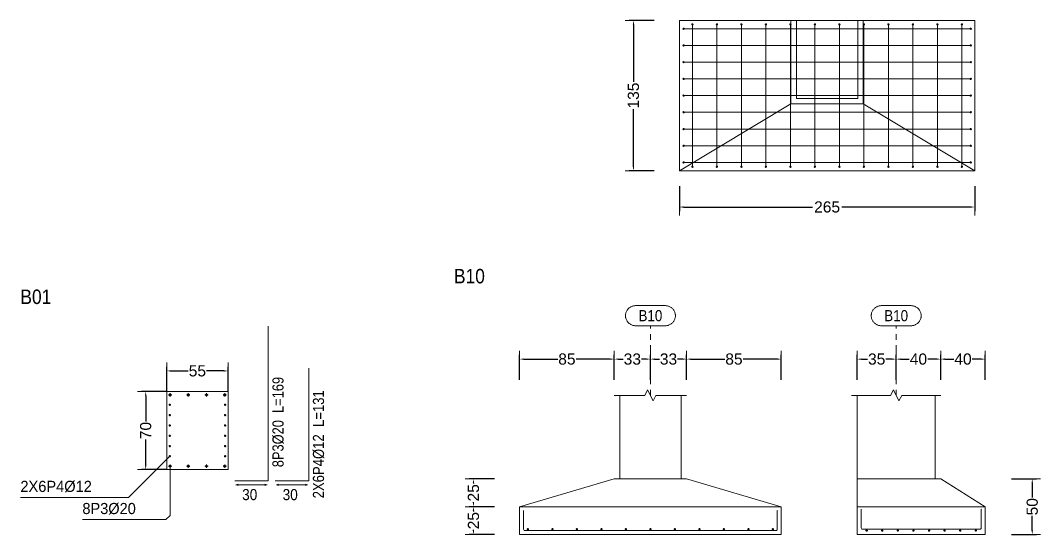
# Model space of a CAD drawing. Header units: millimetres. Extents: x 0 to 147, y 0 to 144.
# Drawn here: x 103.74 to 122.06, y 117.59 to 126.82 of the extents above; entities that cross this region are included whole.
import ezdxf
from ezdxf.enums import TextEntityAlignment as Align

# ---------------------------------------------------------------- set-up
doc = ezdxf.new("R2010")
doc.units = ezdxf.units.MM
doc.linetypes.add('CYPE_PUNTO', pattern=[0.075, 0, -0.075])
for name, color, linetype, lineweight in [('CIM_COTAS', 2, 'Continuous', 0), ('CIM_DIB_ARMADOS', 4, 'Continuous', 0), ('CIM_GEOMETRIA', 2, 'Continuous', 0), ('CIM_REFEREN', 2, 'Continuous', 0), ('CIM_TXT_ARMADOS', 3, 'Continuous', 0)]:
    doc.layers.add(name, color=color, linetype=linetype, lineweight=lineweight)
doc.styles.add('CYPETXT_0.3_romans', font='arial.ttf', dxfattribs={"height": 0.2})
doc.styles.add('CYPETXT_romans', font='arial.ttf', dxfattribs={"height": 0.2})
doc.dimstyles.new('cype_arrow', dxfattribs={"dimtxt": 0.18, "dimasz": 0.075, "dimexe": 0.075, "dimexo": 0.075, "dimgap": 0, "dimtad": 0, "dimdec": 4, "dimzin": 0, "dimdsep": 46, "dimtxsty": 'CYPETXT_0.3_romans', "dimcen": 0.09, "dimadec": 0, "dimazin": 0, "dimtfac": 1, "dimtdec": 4, "dimtofl": 0, "dimtmove": 2, "dimatfit": 3, "dimfxl": 1, "dimtolj": 1, "dimtzin": 0, "dimarcsym": 0})

# ---------------------------------------------------------------- blocks, each defined once
blk = doc.blocks.new('*D12')
at = {"layer": 'CIM_COTAS', "color": 0, "lineweight": -2, "transparency": 16777216}
for p, q in [((106.365, 120.152), (106.365, 120.602)), ((107.465, 120.152), (107.465, 120.602)), ((106.44, 120.527), (106.751, 120.527)), ((107.39, 120.527), (107.08, 120.527))]:
    blk.add_line(p, q, dxfattribs=at)
at = {"layer": 'CIM_COTAS', "color": 0, "transparency": 16777216}
for points in [[(106.44, 120.539), (106.44, 120.514), (106.365, 120.527)], [(107.39, 120.539), (107.39, 120.514), (107.465, 120.527)]]:
    blk.add_solid(points, dxfattribs=at)
at = {"layer": 'Defpoints', "color": 0, "transparency": 16777216}
for p in [(107.465, 120.527), (106.365, 120.077), (107.465, 120.077)]:
    blk.add_point(p, dxfattribs=at)
at = {"layer": 'CIM_COTAS', "color": 0, "transparency": 16777216, "insert": (106.915, 120.527), "char_height": 0.2, "attachment_point": 5, "style": 'CYPETXT_0.3_romans'}
blk.add_mtext('\\A1;55', dxfattribs=at)
blk = doc.blocks.new('*D13')
at = {"layer": 'CIM_COTAS', "color": 0, "lineweight": -2, "transparency": 16777216}
for p, q in [((106.362, 120.156), (105.912, 120.156)), ((105.987, 120.081), (105.987, 119.619)), ((105.987, 118.831), (105.987, 119.293)), ((106.362, 118.756), (105.912, 118.756))]:
    blk.add_line(p, q, dxfattribs=at)
at = {"layer": 'CIM_COTAS', "color": 0, "transparency": 16777216}
for points in [[(105.974, 120.081), (105.999, 120.081), (105.987, 120.156)], [(105.974, 118.831), (105.999, 118.831), (105.987, 118.756)]]:
    blk.add_solid(points, dxfattribs=at)
at = {"layer": 'Defpoints', "color": 0, "transparency": 16777216}
for p in [(105.987, 120.156), (106.437, 120.156), (106.437, 118.756)]:
    blk.add_point(p, dxfattribs=at)
at = {"layer": 'CIM_COTAS', "color": 0, "transparency": 16777216, "insert": (105.987, 119.456), "char_height": 0.2, "attachment_point": 5, "rotation": 90, "style": 'CYPETXT_0.3_romans'}
blk.add_mtext('\\A1;70', dxfattribs=at)
blk = doc.blocks.new('*D24')
at = {"layer": 'CIM_COTAS', "color": 0, "lineweight": -2, "transparency": 16777216}
for p, q in [((115.574, 123.845), (115.574, 123.395)), ((120.874, 123.845), (120.874, 123.395)), ((115.649, 123.47), (117.962, 123.47)), ((120.799, 123.47), (118.486, 123.47))]:
    blk.add_line(p, q, dxfattribs=at)
at = {"layer": 'CIM_COTAS', "color": 0, "transparency": 16777216}
for points in [[(115.649, 123.482), (115.649, 123.457), (115.574, 123.47)], [(120.799, 123.482), (120.799, 123.457), (120.874, 123.47)]]:
    blk.add_solid(points, dxfattribs=at)
at = {"layer": 'Defpoints', "color": 0, "transparency": 16777216}
for p in [(115.574, 123.92), (120.874, 123.92), (120.874, 123.47)]:
    blk.add_point(p, dxfattribs=at)
at = {"layer": 'CIM_COTAS', "color": 0, "transparency": 16777216, "insert": (118.224, 123.47), "char_height": 0.2, "attachment_point": 5, "style": 'CYPETXT_0.3_romans'}
blk.add_mtext('\\A1;265', dxfattribs=at)
blk = doc.blocks.new('*D25')
at = {"layer": 'CIM_COTAS', "color": 0, "lineweight": -2, "transparency": 16777216}
for p, q in [((115.121, 126.821), (114.671, 126.821)), ((114.746, 126.746), (114.746, 125.717)), ((114.746, 124.196), (114.746, 125.225)), ((115.121, 124.121), (114.671, 124.121))]:
    blk.add_line(p, q, dxfattribs=at)
at = {"layer": 'CIM_COTAS', "color": 0, "transparency": 16777216}
for points in [[(114.734, 126.746), (114.759, 126.746), (114.746, 126.821)], [(114.734, 124.196), (114.759, 124.196), (114.746, 124.121)]]:
    blk.add_solid(points, dxfattribs=at)
at = {"layer": 'Defpoints', "color": 0, "transparency": 16777216}
for p in [(114.746, 126.821), (115.196, 126.821), (115.196, 124.121)]:
    blk.add_point(p, dxfattribs=at)
at = {"layer": 'CIM_COTAS', "color": 0, "transparency": 16777216, "insert": (114.746, 125.471), "char_height": 0.2, "attachment_point": 5, "rotation": 90, "style": 'CYPETXT_0.3_romans'}
blk.add_mtext('\\A1;135', dxfattribs=at)
blk = doc.blocks.new('*D42')
at = {"layer": 'CIM_COTAS', "color": 0, "lineweight": -2, "transparency": 16777216}
for p, q in [((112.701, 120.364), (112.701, 120.814)), ((112.776, 120.739), (113.386, 120.739)), ((114.326, 120.739), (113.715, 120.739)), ((114.401, 120.364), (114.401, 120.814))]:
    blk.add_line(p, q, dxfattribs=at)
at = {"layer": 'CIM_COTAS', "color": 0, "transparency": 16777216}
for points in [[(112.776, 120.751), (112.776, 120.726), (112.701, 120.739)], [(114.326, 120.751), (114.326, 120.726), (114.401, 120.739)]]:
    blk.add_solid(points, dxfattribs=at)
at = {"layer": 'Defpoints', "color": 0, "transparency": 16777216}
for p in [(114.401, 120.739), (112.701, 120.289), (114.401, 120.289)]:
    blk.add_point(p, dxfattribs=at)
at = {"layer": 'CIM_COTAS', "color": 0, "transparency": 16777216, "insert": (113.551, 120.739), "char_height": 0.2, "attachment_point": 5, "style": 'CYPETXT_0.3_romans'}
blk.add_mtext('\\A1;85', dxfattribs=at)
blk = doc.blocks.new('*D43')
at = {"layer": 'CIM_COTAS', "color": 0, "lineweight": -2, "transparency": 16777216}
for p, q in [((114.401, 120.364), (114.401, 120.814)), ((114.476, 120.739), (114.561, 120.739)), ((114.976, 120.739), (114.89, 120.739)), ((115.051, 120.364), (115.051, 120.814))]:
    blk.add_line(p, q, dxfattribs=at)
at = {"layer": 'CIM_COTAS', "color": 0, "transparency": 16777216}
for points in [[(114.476, 120.751), (114.476, 120.726), (114.401, 120.739)], [(114.976, 120.751), (114.976, 120.726), (115.051, 120.739)]]:
    blk.add_solid(points, dxfattribs=at)
at = {"layer": 'Defpoints', "color": 0, "transparency": 16777216}
for p in [(115.051, 120.739), (114.401, 120.289), (115.051, 120.289)]:
    blk.add_point(p, dxfattribs=at)
at = {"layer": 'CIM_COTAS', "color": 0, "transparency": 16777216, "insert": (114.726, 120.739), "char_height": 0.2, "attachment_point": 5, "style": 'CYPETXT_0.3_romans'}
blk.add_mtext('\\A1;33', dxfattribs=at)
blk = doc.blocks.new('*D44')
at = {"layer": 'CIM_COTAS', "color": 0, "lineweight": -2, "transparency": 16777216}
for p, q in [((115.051, 120.364), (115.051, 120.814)), ((115.126, 120.739), (115.211, 120.739)), ((115.626, 120.739), (115.54, 120.739)), ((115.701, 120.364), (115.701, 120.814))]:
    blk.add_line(p, q, dxfattribs=at)
at = {"layer": 'CIM_COTAS', "color": 0, "transparency": 16777216}
for points in [[(115.126, 120.751), (115.126, 120.726), (115.051, 120.739)], [(115.626, 120.751), (115.626, 120.726), (115.701, 120.739)]]:
    blk.add_solid(points, dxfattribs=at)
at = {"layer": 'Defpoints', "color": 0, "transparency": 16777216}
for p in [(115.701, 120.739), (115.051, 120.289), (115.701, 120.289)]:
    blk.add_point(p, dxfattribs=at)
at = {"layer": 'CIM_COTAS', "color": 0, "transparency": 16777216, "insert": (115.376, 120.739), "char_height": 0.2, "attachment_point": 5, "style": 'CYPETXT_0.3_romans'}
blk.add_mtext('\\A1;33', dxfattribs=at)
blk = doc.blocks.new('*D45')
at = {"layer": 'CIM_COTAS', "color": 0, "lineweight": -2, "transparency": 16777216}
for p, q in [((115.701, 120.364), (115.701, 120.814)), ((115.776, 120.739), (116.386, 120.739)), ((117.326, 120.739), (116.715, 120.739)), ((117.401, 120.364), (117.401, 120.814))]:
    blk.add_line(p, q, dxfattribs=at)
at = {"layer": 'CIM_COTAS', "color": 0, "transparency": 16777216}
for points in [[(115.776, 120.751), (115.776, 120.726), (115.701, 120.739)], [(117.326, 120.751), (117.326, 120.726), (117.401, 120.739)]]:
    blk.add_solid(points, dxfattribs=at)
at = {"layer": 'Defpoints', "color": 0, "transparency": 16777216}
for p in [(117.401, 120.739), (115.701, 120.289), (117.401, 120.289)]:
    blk.add_point(p, dxfattribs=at)
at = {"layer": 'CIM_COTAS', "color": 0, "transparency": 16777216, "insert": (116.551, 120.739), "char_height": 0.2, "attachment_point": 5, "style": 'CYPETXT_0.3_romans'}
blk.add_mtext('\\A1;85', dxfattribs=at)
blk = doc.blocks.new('*D46')
at = {"layer": 'CIM_COTAS', "color": 0, "lineweight": -2, "transparency": 16777216}
for p, q in [((112.248, 118.088), (111.798, 118.088)), ((111.873, 118.013), (111.873, 118.004)), ((111.873, 117.663), (111.873, 117.672)), ((112.248, 117.588), (111.798, 117.588))]:
    blk.add_line(p, q, dxfattribs=at)
at = {"layer": 'CIM_COTAS', "color": 0, "transparency": 16777216}
for points in [[(111.86, 118.013), (111.885, 118.013), (111.873, 118.088)], [(111.86, 117.663), (111.885, 117.663), (111.873, 117.588)]]:
    blk.add_solid(points, dxfattribs=at)
at = {"layer": 'Defpoints', "color": 0, "transparency": 16777216}
for p in [(111.873, 118.088), (112.323, 118.088), (112.323, 117.588)]:
    blk.add_point(p, dxfattribs=at)
at = {"layer": 'CIM_COTAS', "color": 0, "transparency": 16777216, "insert": (111.873, 117.838), "char_height": 0.2, "attachment_point": 5, "rotation": 90, "style": 'CYPETXT_0.3_romans'}
blk.add_mtext('\\A1;25', dxfattribs=at)
blk = doc.blocks.new('*D47')
at = {"layer": 'CIM_COTAS', "color": 0, "lineweight": -2, "transparency": 16777216}
for p, q in [((112.248, 118.588), (111.798, 118.588)), ((111.873, 118.513), (111.873, 118.504)), ((111.873, 118.163), (111.873, 118.172)), ((112.248, 118.088), (111.798, 118.088))]:
    blk.add_line(p, q, dxfattribs=at)
at = {"layer": 'CIM_COTAS', "color": 0, "transparency": 16777216}
for points in [[(111.86, 118.513), (111.885, 118.513), (111.873, 118.588)], [(111.86, 118.163), (111.885, 118.163), (111.873, 118.088)]]:
    blk.add_solid(points, dxfattribs=at)
at = {"layer": 'Defpoints', "color": 0, "transparency": 16777216}
for p in [(111.873, 118.588), (112.323, 118.588), (112.323, 118.088)]:
    blk.add_point(p, dxfattribs=at)
at = {"layer": 'CIM_COTAS', "color": 0, "transparency": 16777216, "insert": (111.873, 118.338), "char_height": 0.2, "attachment_point": 5, "rotation": 90, "style": 'CYPETXT_0.3_romans'}
blk.add_mtext('\\A1;25', dxfattribs=at)
blk = doc.blocks.new('*D48')
at = {"layer": 'CIM_COTAS', "color": 0, "lineweight": -2, "transparency": 16777216}
for p, q in [((118.764, 120.364), (118.764, 120.814)), ((118.839, 120.739), (118.95, 120.739)), ((119.389, 120.739), (119.278, 120.739)), ((119.464, 120.364), (119.464, 120.814))]:
    blk.add_line(p, q, dxfattribs=at)
at = {"layer": 'CIM_COTAS', "color": 0, "transparency": 16777216}
for points in [[(118.839, 120.751), (118.839, 120.726), (118.764, 120.739)], [(119.389, 120.751), (119.389, 120.726), (119.464, 120.739)]]:
    blk.add_solid(points, dxfattribs=at)
at = {"layer": 'Defpoints', "color": 0, "transparency": 16777216}
for p in [(119.464, 120.739), (118.764, 120.289), (119.464, 120.289)]:
    blk.add_point(p, dxfattribs=at)
at = {"layer": 'CIM_COTAS', "color": 0, "transparency": 16777216, "insert": (119.114, 120.739), "char_height": 0.2, "attachment_point": 5, "style": 'CYPETXT_0.3_romans'}
blk.add_mtext('\\A1;35', dxfattribs=at)
blk = doc.blocks.new('*D49')
at = {"layer": 'CIM_COTAS', "color": 0, "lineweight": -2, "transparency": 16777216}
for p, q in [((119.464, 120.364), (119.464, 120.814)), ((119.539, 120.739), (119.699, 120.739)), ((120.189, 120.739), (120.03, 120.739)), ((120.264, 120.364), (120.264, 120.814))]:
    blk.add_line(p, q, dxfattribs=at)
at = {"layer": 'CIM_COTAS', "color": 0, "transparency": 16777216}
for points in [[(119.539, 120.751), (119.539, 120.726), (119.464, 120.739)], [(120.189, 120.751), (120.189, 120.726), (120.264, 120.739)]]:
    blk.add_solid(points, dxfattribs=at)
at = {"layer": 'Defpoints', "color": 0, "transparency": 16777216}
for p in [(120.264, 120.739), (119.464, 120.289), (120.264, 120.289)]:
    blk.add_point(p, dxfattribs=at)
at = {"layer": 'CIM_COTAS', "color": 0, "transparency": 16777216, "insert": (119.864, 120.739), "char_height": 0.2, "attachment_point": 5, "style": 'CYPETXT_0.3_romans'}
blk.add_mtext('\\A1;40', dxfattribs=at)
blk = doc.blocks.new('*D50')
at = {"layer": 'CIM_COTAS', "color": 0, "lineweight": -2, "transparency": 16777216}
for p, q in [((120.264, 120.364), (120.264, 120.814)), ((120.339, 120.739), (120.499, 120.739)), ((120.989, 120.739), (120.83, 120.739)), ((121.064, 120.364), (121.064, 120.814))]:
    blk.add_line(p, q, dxfattribs=at)
at = {"layer": 'CIM_COTAS', "color": 0, "transparency": 16777216}
for points in [[(120.339, 120.751), (120.339, 120.726), (120.264, 120.739)], [(120.989, 120.751), (120.989, 120.726), (121.064, 120.739)]]:
    blk.add_solid(points, dxfattribs=at)
at = {"layer": 'Defpoints', "color": 0, "transparency": 16777216}
for p in [(121.064, 120.739), (120.264, 120.289), (121.064, 120.289)]:
    blk.add_point(p, dxfattribs=at)
at = {"layer": 'CIM_COTAS', "color": 0, "transparency": 16777216, "insert": (120.664, 120.739), "char_height": 0.2, "attachment_point": 5, "style": 'CYPETXT_0.3_romans'}
blk.add_mtext('\\A1;40', dxfattribs=at)
blk = doc.blocks.new('*D51')
at = {"layer": 'CIM_COTAS', "color": 0, "lineweight": -2, "transparency": 16777216}
for p, q in [((121.533, 118.588), (121.983, 118.588)), ((121.908, 118.513), (121.908, 118.252)), ((121.908, 117.663), (121.908, 117.924)), ((121.533, 117.588), (121.983, 117.588))]:
    blk.add_line(p, q, dxfattribs=at)
at = {"layer": 'CIM_COTAS', "color": 0, "transparency": 16777216}
for points in [[(121.895, 118.513), (121.92, 118.513), (121.908, 118.588)], [(121.895, 117.663), (121.92, 117.663), (121.908, 117.588)]]:
    blk.add_solid(points, dxfattribs=at)
at = {"layer": 'Defpoints', "color": 0, "transparency": 16777216}
for p in [(121.458, 118.588), (121.908, 118.588), (121.458, 117.588)]:
    blk.add_point(p, dxfattribs=at)
at = {"layer": 'CIM_COTAS', "color": 0, "transparency": 16777216, "insert": (121.908, 118.088), "char_height": 0.2, "attachment_point": 5, "rotation": 90, "style": 'CYPETXT_0.3_romans'}
blk.add_mtext('\\A1;50', dxfattribs=at)

msp = doc.modelspace()

# ---------------------------------------------------------------- hatches: boundary and pattern name
at = {"layer": 'CIM_DIB_ARMADOS'}
h = msp.add_hatch(color=256, dxfattribs=at)
edge = h.paths.add_edge_path(flags=0)
edge.add_arc((115.6462, 126.67067), 0.0016, 0, 360)
h = msp.add_hatch(color=256, dxfattribs=at)
edge = h.paths.add_edge_path(flags=0)
edge.add_arc((115.8042, 126.74867), 0.0016, 0, 360)
h = msp.add_hatch(color=256, dxfattribs=at)
edge = h.paths.add_edge_path(flags=0)
edge.add_arc((116.2442, 126.74867), 0.0016, 0, 360)
h = msp.add_hatch(color=256, dxfattribs=at)
edge = h.paths.add_edge_path(flags=0)
edge.add_arc((116.6842, 126.74867), 0.0016, 0, 360)
h = msp.add_hatch(color=256, dxfattribs=at)
edge = h.paths.add_edge_path(flags=0)
edge.add_arc((117.1242, 126.74867), 0.0016, 0, 360)
h = msp.add_hatch(color=256, dxfattribs=at)
edge = h.paths.add_edge_path(flags=0)
edge.add_arc((117.5642, 126.74867), 0.0016, 0, 360)
h = msp.add_hatch(color=256, dxfattribs=at)
edge = h.paths.add_edge_path(flags=0)
edge.add_arc((118.0042, 126.74867), 0.0016, 0, 360)
h = msp.add_hatch(color=256, dxfattribs=at)
edge = h.paths.add_edge_path(flags=0)
edge.add_arc((118.4442, 126.74867), 0.0016, 0, 360)
h = msp.add_hatch(color=256, dxfattribs=at)
edge = h.paths.add_edge_path(flags=0)
edge.add_arc((118.8842, 126.74867), 0.0016, 0, 360)
h = msp.add_hatch(color=256, dxfattribs=at)
edge = h.paths.add_edge_path(flags=0)
edge.add_arc((119.3242, 126.74867), 0.0016, 0, 360)
h = msp.add_hatch(color=256, dxfattribs=at)
edge = h.paths.add_edge_path(flags=0)
edge.add_arc((119.7642, 126.74867), 0.0016, 0, 360)
h = msp.add_hatch(color=256, dxfattribs=at)
edge = h.paths.add_edge_path(flags=0)
edge.add_arc((120.2042, 126.74867), 0.0016, 0, 360)
h = msp.add_hatch(color=256, dxfattribs=at)
edge = h.paths.add_edge_path(flags=0)
edge.add_arc((120.6442, 126.74867), 0.0016, 0, 360)
h = msp.add_hatch(color=256, dxfattribs=at)
edge = h.paths.add_edge_path(flags=0)
edge.add_arc((120.8022, 126.67067), 0.0016, 0, 360)
h = msp.add_hatch(color=256, dxfattribs=at)
edge = h.paths.add_edge_path(flags=0)
edge.add_arc((115.6462, 126.37067), 0.0016, 0, 360)
h = msp.add_hatch(color=256, dxfattribs=at)
edge = h.paths.add_edge_path(flags=0)
edge.add_arc((120.8022, 126.37067), 0.0016, 0, 360)
h = msp.add_hatch(color=256, dxfattribs=at)
edge = h.paths.add_edge_path(flags=0)
edge.add_arc((115.6462, 126.07067), 0.0016, 0, 360)
h = msp.add_hatch(color=256, dxfattribs=at)
edge = h.paths.add_edge_path(flags=0)
edge.add_arc((120.8022, 126.07067), 0.0016, 0, 360)
h = msp.add_hatch(color=256, dxfattribs=at)
edge = h.paths.add_edge_path(flags=0)
edge.add_arc((115.6462, 125.77067), 0.0016, 0, 360)
h = msp.add_hatch(color=256, dxfattribs=at)
edge = h.paths.add_edge_path(flags=0)
edge.add_arc((120.8022, 125.77067), 0.0016, 0, 360)
h = msp.add_hatch(color=256, dxfattribs=at)
edge = h.paths.add_edge_path(flags=0)
edge.add_arc((115.6462, 125.47067), 0.0016, 0, 360)
h = msp.add_hatch(color=256, dxfattribs=at)
edge = h.paths.add_edge_path(flags=0)
edge.add_arc((120.8022, 125.47067), 0.0016, 0, 360)
h = msp.add_hatch(color=256, dxfattribs=at)
edge = h.paths.add_edge_path(flags=0)
edge.add_arc((115.6462, 125.17067), 0.0016, 0, 360)
h = msp.add_hatch(color=256, dxfattribs=at)
edge = h.paths.add_edge_path(flags=0)
edge.add_arc((120.8022, 125.17067), 0.0016, 0, 360)
h = msp.add_hatch(color=256, dxfattribs=at)
edge = h.paths.add_edge_path(flags=0)
edge.add_arc((115.6462, 124.87067), 0.0016, 0, 360)
h = msp.add_hatch(color=256, dxfattribs=at)
edge = h.paths.add_edge_path(flags=0)
edge.add_arc((120.8022, 124.87067), 0.0016, 0, 360)
h = msp.add_hatch(color=256, dxfattribs=at)
edge = h.paths.add_edge_path(flags=0)
edge.add_arc((115.6462, 124.57067), 0.0016, 0, 360)
h = msp.add_hatch(color=256, dxfattribs=at)
edge = h.paths.add_edge_path(flags=0)
edge.add_arc((120.8022, 124.57067), 0.0016, 0, 360)
h = msp.add_hatch(color=256, dxfattribs=at)
edge = h.paths.add_edge_path(flags=0)
edge.add_arc((115.6462, 124.27067), 0.0016, 0, 360)
h = msp.add_hatch(color=256, dxfattribs=at)
edge = h.paths.add_edge_path(flags=0)
edge.add_arc((120.8022, 124.27067), 0.0016, 0, 360)
h = msp.add_hatch(color=256, dxfattribs=at)
edge = h.paths.add_edge_path(flags=0)
edge.add_arc((115.8042, 124.19267), 0.0016, 0, 360)
h = msp.add_hatch(color=256, dxfattribs=at)
edge = h.paths.add_edge_path(flags=0)
edge.add_arc((116.2442, 124.19267), 0.0016, 0, 360)
h = msp.add_hatch(color=256, dxfattribs=at)
edge = h.paths.add_edge_path(flags=0)
edge.add_arc((116.6842, 124.19267), 0.0016, 0, 360)
h = msp.add_hatch(color=256, dxfattribs=at)
edge = h.paths.add_edge_path(flags=0)
edge.add_arc((117.1242, 124.19267), 0.0016, 0, 360)
h = msp.add_hatch(color=256, dxfattribs=at)
edge = h.paths.add_edge_path(flags=0)
edge.add_arc((117.5642, 124.19267), 0.0016, 0, 360)
h = msp.add_hatch(color=256, dxfattribs=at)
edge = h.paths.add_edge_path(flags=0)
edge.add_arc((118.0042, 124.19267), 0.0016, 0, 360)
h = msp.add_hatch(color=256, dxfattribs=at)
edge = h.paths.add_edge_path(flags=0)
edge.add_arc((118.4442, 124.19267), 0.0016, 0, 360)
h = msp.add_hatch(color=256, dxfattribs=at)
edge = h.paths.add_edge_path(flags=0)
edge.add_arc((118.8842, 124.19267), 0.0016, 0, 360)
h = msp.add_hatch(color=256, dxfattribs=at)
edge = h.paths.add_edge_path(flags=0)
edge.add_arc((119.3242, 124.19267), 0.0016, 0, 360)
h = msp.add_hatch(color=256, dxfattribs=at)
edge = h.paths.add_edge_path(flags=0)
edge.add_arc((119.7642, 124.19267), 0.0016, 0, 360)
h = msp.add_hatch(color=256, dxfattribs=at)
edge = h.paths.add_edge_path(flags=0)
edge.add_arc((120.2042, 124.19267), 0.0016, 0, 360)
h = msp.add_hatch(color=256, dxfattribs=at)
edge = h.paths.add_edge_path(flags=0)
edge.add_arc((120.6442, 124.19267), 0.0016, 0, 360)
h = msp.add_hatch(color=256, dxfattribs=at)
edge = h.paths.add_edge_path(flags=0)
edge.add_arc((112.77273, 118.01993), 0.0016, 0, 360)
h = msp.add_hatch(color=256, dxfattribs=at)
edge = h.paths.add_edge_path(flags=0)
edge.add_arc((117.32873, 118.01993), 0.0016, 0, 360)
h = msp.add_hatch(color=256, dxfattribs=at)
edge = h.paths.add_edge_path(flags=0)
edge.add_arc((118.83623, 118.04393), 0.0016, 0, 360)
h = msp.add_hatch(color=256, dxfattribs=at)
edge = h.paths.add_edge_path(flags=0)
edge.add_arc((120.99223, 118.04393), 0.0016, 0, 360)

# ---------------------------------------------------------------- linework, layer by layer
at = {"layer": 'CIM_COTAS'}
for p, q in [((114.5962, 126.82067), (114.8962, 126.82067)), ((114.5962, 124.12067), (114.8962, 124.12067)), ((115.5742, 123.31967), (115.5742, 123.61967)), ((120.8742, 123.31967), (120.8742, 123.61967)), ((112.70073, 120.58893), (112.70073, 120.88893)), ((114.40073, 120.58893), (114.40073, 120.88893)), ((114.40073, 120.58893), (114.40073, 120.88893)), ((115.05073, 120.58893), (115.05073, 120.88893)), ((115.05073, 120.58893), (115.05073, 120.88893)), ((115.70073, 120.58893), (115.70073, 120.88893)), ((115.70073, 120.58893), (115.70073, 120.88893)), ((117.40073, 120.58893), (117.40073, 120.88893)), ((118.76423, 120.58893), (118.76423, 120.88893)), ((119.46423, 120.58893), (119.46423, 120.88893)), ((119.46423, 120.58893), (119.46423, 120.88893)), ((120.26423, 120.58893), (120.26423, 120.88893)), ((120.26423, 120.58893), (120.26423, 120.88893)), ((121.06423, 120.58893), (121.06423, 120.88893)), ((106.36541, 120.37685), (106.36541, 120.67685)), ((107.46541, 120.37685), (107.46541, 120.67685)), ((105.83686, 120.1561), (106.13686, 120.1561)), ((105.83686, 118.7561), (106.13686, 118.7561)), ((111.72273, 118.58793), (112.02273, 118.58793)), ((121.75773, 118.58793), (122.05773, 118.58793)), ((111.72273, 118.08793), (112.02273, 118.08793)), ((111.72273, 118.08793), (112.02273, 118.08793)), ((111.72273, 117.58793), (112.02273, 117.58793)), ((121.75773, 117.58793), (122.05773, 117.58793))]:
    msp.add_line(p, q, dxfattribs=at)
at = {"layer": 'CIM_COTAS', "linetype": 'CYPE_PUNTO'}
for p, q in [((115.05073, 120.08793), (115.05073, 121.33893)), ((119.46423, 120.08793), (119.46423, 121.33893))]:
    msp.add_line(p, q, dxfattribs=at)
at = {"layer": 'CIM_COTAS'}
for points in [[(115.31923, 121.69893), (115.33125, 121.69853), (115.34322, 121.69732), (115.35508, 121.69532), (115.36678, 121.69254), (115.37827, 121.68897), (115.3895, 121.68465), (115.40041, 121.67958), (115.41096, 121.6738), (115.4211, 121.66733), (115.43078, 121.66019), (115.43997, 121.65243), (115.44862, 121.64407), (115.45669, 121.63514), (115.46414, 121.6257), (115.47095, 121.61579), (115.47708, 121.60544), (115.48251, 121.5947), (115.4872, 121.58362), (115.49115, 121.57226), (115.49433, 121.56066), (115.49672, 121.54887), (115.49833, 121.53695), (115.49913, 121.52495), (115.49913, 121.51292), (115.49833, 121.50091), (115.49672, 121.48899), (115.49433, 121.4772), (115.49115, 121.4656), (115.4872, 121.45424), (115.48251, 121.44316), (115.47708, 121.43243), (115.47095, 121.42208), (115.46414, 121.41216), (115.45669, 121.40272), (115.44862, 121.3938), (115.43997, 121.38543), (115.43078, 121.37767), (115.4211, 121.37053), (115.41096, 121.36406), (115.40041, 121.35828), (115.3895, 121.35321), (115.37827, 121.34889), (115.36678, 121.34533), (115.35508, 121.34254), (115.34322, 121.34054), (115.33125, 121.33933), (115.31923, 121.33893), (114.78223, 121.33893), (114.77021, 121.33933), (114.75824, 121.34054), (114.74638, 121.34254), (114.73467, 121.34533), (114.72318, 121.34889), (114.71196, 121.35321), (114.70105, 121.35828), (114.6905, 121.36406), (114.68036, 121.37053), (114.67067, 121.37767), (114.66149, 121.38543), (114.65284, 121.3938), (114.64477, 121.40272), (114.63732, 121.41216), (114.63051, 121.42208), (114.62438, 121.43243), (114.61895, 121.44316), (114.61426, 121.45424), (114.61031, 121.4656), (114.60713, 121.4772), (114.60474, 121.48899), (114.60313, 121.50091), (114.60233, 121.51292), (114.60233, 121.52495), (114.60313, 121.53695), (114.60474, 121.54887), (114.60713, 121.56066), (114.61031, 121.57226), (114.61426, 121.58362), (114.61895, 121.5947), (114.62438, 121.60544), (114.63051, 121.61579), (114.63732, 121.6257), (114.64477, 121.63514), (114.65284, 121.64407), (114.66149, 121.65243), (114.67067, 121.66019), (114.68036, 121.66733), (114.6905, 121.6738), (114.70105, 121.67958), (114.71196, 121.68465), (114.72318, 121.68897), (114.73467, 121.69254), (114.74638, 121.69532), (114.75824, 121.69732), (114.77021, 121.69853), (114.78223, 121.69893), (115.31923, 121.69893)], [(119.73273, 121.69893), (119.74475, 121.69853), (119.75672, 121.69732), (119.76858, 121.69532), (119.78028, 121.69254), (119.79177, 121.68897), (119.803, 121.68465), (119.81391, 121.67958), (119.82446, 121.6738), (119.8346, 121.66733), (119.84428, 121.66019), (119.85347, 121.65243), (119.86212, 121.64407), (119.87019, 121.63514), (119.87764, 121.6257), (119.88445, 121.61579), (119.89058, 121.60544), (119.89601, 121.5947), (119.9007, 121.58362), (119.90465, 121.57226), (119.90783, 121.56066), (119.91022, 121.54887), (119.91183, 121.53695), (119.91263, 121.52495), (119.91263, 121.51292), (119.91183, 121.50091), (119.91022, 121.48899), (119.90783, 121.4772), (119.90465, 121.4656), (119.9007, 121.45424), (119.89601, 121.44316), (119.89058, 121.43243), (119.88445, 121.42208), (119.87764, 121.41216), (119.87019, 121.40272), (119.86212, 121.3938), (119.85347, 121.38543), (119.84428, 121.37767), (119.8346, 121.37053), (119.82446, 121.36406), (119.81391, 121.35828), (119.803, 121.35321), (119.79177, 121.34889), (119.78028, 121.34533), (119.76858, 121.34254), (119.75672, 121.34054), (119.74475, 121.33933), (119.73273, 121.33893), (119.19573, 121.33893), (119.18371, 121.33933), (119.17174, 121.34054), (119.15988, 121.34254), (119.14817, 121.34533), (119.13668, 121.34889), (119.12546, 121.35321), (119.11455, 121.35828), (119.104, 121.36406), (119.09386, 121.37053), (119.08417, 121.37767), (119.07499, 121.38543), (119.06634, 121.3938), (119.05827, 121.40272), (119.05082, 121.41216), (119.04401, 121.42208), (119.03788, 121.43243), (119.03245, 121.44316), (119.02776, 121.45424), (119.02381, 121.4656), (119.02063, 121.4772), (119.01824, 121.48899), (119.01663, 121.50091), (119.01583, 121.51292), (119.01583, 121.52495), (119.01663, 121.53695), (119.01824, 121.54887), (119.02063, 121.56066), (119.02381, 121.57226), (119.02776, 121.58362), (119.03245, 121.5947), (119.03788, 121.60544), (119.04401, 121.61579), (119.05082, 121.6257), (119.05827, 121.63514), (119.06634, 121.64407), (119.07499, 121.65243), (119.08417, 121.66019), (119.09386, 121.66733), (119.104, 121.6738), (119.11455, 121.67958), (119.12546, 121.68465), (119.13668, 121.68897), (119.14817, 121.69254), (119.15988, 121.69532), (119.17174, 121.69732), (119.18371, 121.69853), (119.19573, 121.69893), (119.73273, 121.69893)]]:
    msp.add_lwpolyline(points, close=True, dxfattribs=at)
at = {"layer": 'CIM_DIB_ARMADOS'}
for p, q in [((106.39541, 120.0961), (106.45541, 120.0961)), ((106.39541, 120.0961), (106.45541, 120.0961)), ((106.42541, 120.0661), (106.42541, 120.1261)), ((106.42541, 120.0661), (106.42541, 120.1261)), ((106.72208, 120.0961), (106.78208, 120.0961)), ((106.72208, 120.0961), (106.78208, 120.0961)), ((106.75208, 120.0661), (106.75208, 120.1261)), ((106.75208, 120.0661), (106.75208, 120.1261)), ((107.04874, 120.0961), (107.10874, 120.0961)), ((107.04874, 120.0961), (107.10874, 120.0961)), ((107.07874, 120.0661), (107.07874, 120.1261)), ((107.07874, 120.0661), (107.07874, 120.1261)), ((107.37541, 120.0961), (107.43541, 120.0961)), ((107.37541, 120.0961), (107.43541, 120.0961)), ((107.40541, 120.0661), (107.40541, 120.1261)), ((107.40541, 120.0661), (107.40541, 120.1261)), ((106.39941, 119.91896), (106.43541, 119.91896)), ((106.39941, 119.91896), (106.43541, 119.91896)), ((106.41741, 119.90096), (106.41741, 119.93696)), ((106.41741, 119.90096), (106.41741, 119.93696)), ((107.39541, 119.91896), (107.43141, 119.91896)), ((107.39541, 119.91896), (107.43141, 119.91896)), ((107.41341, 119.90096), (107.41341, 119.93696)), ((107.41341, 119.90096), (107.41341, 119.93696)), ((106.39941, 119.73381), (106.43541, 119.73381)), ((106.39941, 119.73381), (106.43541, 119.73381)), ((106.41741, 119.71581), (106.41741, 119.75181)), ((106.41741, 119.71581), (106.41741, 119.75181)), ((107.39541, 119.73381), (107.43141, 119.73381)), ((107.39541, 119.73381), (107.43141, 119.73381)), ((107.41341, 119.71581), (107.41341, 119.75181)), ((107.41341, 119.71581), (107.41341, 119.75181)), ((106.39941, 119.54867), (106.43541, 119.54867)), ((106.39941, 119.54867), (106.43541, 119.54867)), ((106.41741, 119.53067), (106.41741, 119.56667)), ((106.41741, 119.53067), (106.41741, 119.56667)), ((107.39541, 119.54867), (107.43141, 119.54867)), ((107.39541, 119.54867), (107.43141, 119.54867)), ((107.41341, 119.53067), (107.41341, 119.56667)), ((107.41341, 119.53067), (107.41341, 119.56667)), ((106.39941, 119.36353), (106.43541, 119.36353)), ((106.39941, 119.36353), (106.43541, 119.36353)), ((106.41741, 119.34553), (106.41741, 119.38153)), ((106.41741, 119.34553), (106.41741, 119.38153)), ((107.39541, 119.36353), (107.43141, 119.36353)), ((107.39541, 119.36353), (107.43141, 119.36353)), ((107.41341, 119.34553), (107.41341, 119.38153)), ((107.41341, 119.34553), (107.41341, 119.38153)), ((106.39941, 119.17839), (106.43541, 119.17839)), ((106.39941, 119.17839), (106.43541, 119.17839)), ((106.41741, 119.16039), (106.41741, 119.19639)), ((106.41741, 119.16039), (106.41741, 119.19639)), ((107.39541, 119.17839), (107.43141, 119.17839)), ((107.39541, 119.17839), (107.43141, 119.17839)), ((107.41341, 119.16039), (107.41341, 119.19639)), ((107.41341, 119.16039), (107.41341, 119.19639)), ((106.39941, 118.99324), (106.43541, 118.99324)), ((106.39941, 118.99324), (106.43541, 118.99324)), ((106.41741, 118.97524), (106.41741, 119.01124)), ((106.41741, 118.97524), (106.41741, 119.01124)), ((107.39541, 118.99324), (107.43141, 118.99324)), ((107.39541, 118.99324), (107.43141, 118.99324)), ((107.41341, 118.97524), (107.41341, 119.01124)), ((107.41341, 118.97524), (107.41341, 119.01124)), ((106.39541, 118.8161), (106.45541, 118.8161)), ((106.39541, 118.8161), (106.45541, 118.8161)), ((106.42541, 118.7861), (106.42541, 118.8461)), ((106.42541, 118.7861), (106.42541, 118.8461)), ((106.72208, 118.8161), (106.78208, 118.8161)), ((106.72208, 118.8161), (106.78208, 118.8161)), ((106.75208, 118.7861), (106.75208, 118.8461)), ((106.75208, 118.7861), (106.75208, 118.8461)), ((107.04874, 118.8161), (107.10874, 118.8161)), ((107.04874, 118.8161), (107.10874, 118.8161)), ((107.07874, 118.7861), (107.07874, 118.8461)), ((107.07874, 118.7861), (107.07874, 118.8461)), ((107.37541, 118.8161), (107.43541, 118.8161)), ((107.37541, 118.8161), (107.43541, 118.8161)), ((107.40541, 118.7861), (107.40541, 118.8461)), ((107.40541, 118.7861), (107.40541, 118.8461)), ((112.83273, 117.68393), (112.86873, 117.68393)), ((112.85073, 117.66593), (112.85073, 117.70193)), ((113.27273, 117.68393), (113.30873, 117.68393)), ((113.29073, 117.66593), (113.29073, 117.70193)), ((113.71273, 117.68393), (113.74873, 117.68393)), ((113.73073, 117.66593), (113.73073, 117.70193)), ((114.15273, 117.68393), (114.18873, 117.68393)), ((114.17073, 117.66593), (114.17073, 117.70193)), ((114.59273, 117.68393), (114.62873, 117.68393)), ((114.61073, 117.66593), (114.61073, 117.70193)), ((115.03273, 117.68393), (115.06873, 117.68393)), ((115.05073, 117.66593), (115.05073, 117.70193)), ((115.47273, 117.68393), (115.50873, 117.68393)), ((115.49073, 117.66593), (115.49073, 117.70193)), ((115.91273, 117.68393), (115.94873, 117.68393)), ((115.93073, 117.66593), (115.93073, 117.70193)), ((116.35273, 117.68393), (116.38873, 117.68393)), ((116.37073, 117.66593), (116.37073, 117.70193)), ((116.79273, 117.68393), (116.82873, 117.68393)), ((116.81073, 117.66593), (116.81073, 117.70193)), ((117.23273, 117.68393), (117.26873, 117.68393)), ((117.25073, 117.66593), (117.25073, 117.70193)), ((118.91623, 117.65993), (118.95223, 117.65993)), ((118.93423, 117.64193), (118.93423, 117.67793)), ((119.19623, 117.65993), (119.23223, 117.65993)), ((119.21423, 117.64193), (119.21423, 117.67793)), ((119.47623, 117.65993), (119.51223, 117.65993)), ((119.49423, 117.64193), (119.49423, 117.67793)), ((119.75623, 117.65993), (119.79223, 117.65993)), ((119.77423, 117.64193), (119.77423, 117.67793)), ((120.03623, 117.65993), (120.07223, 117.65993)), ((120.05423, 117.64193), (120.05423, 117.67793)), ((120.31623, 117.65993), (120.35223, 117.65993)), ((120.33423, 117.64193), (120.33423, 117.67793)), ((120.59623, 117.65993), (120.63223, 117.65993)), ((120.61423, 117.64193), (120.61423, 117.67793)), ((120.87623, 117.65993), (120.91223, 117.65993)), ((120.89423, 117.64193), (120.89423, 117.67793))]:
    msp.add_line(p, q, dxfattribs=at)
for points in [[(115.6462, 126.67067), (115.64941, 126.67067), (115.6582, 126.67067), (115.6702, 126.67067), (120.7782, 126.67067), (120.7902, 126.67067), (120.79898, 126.67067), (120.8022, 126.67067)], [(115.8042, 124.19267), (115.8042, 124.19589), (115.8042, 124.20467), (115.8042, 124.21667), (115.8042, 126.72467), (115.8042, 126.73667), (115.8042, 126.74546), (115.8042, 126.74867)], [(116.2442, 124.19267), (116.2442, 124.19589), (116.2442, 124.20467), (116.2442, 124.21667), (116.2442, 126.72467), (116.2442, 126.73667), (116.2442, 126.74546), (116.2442, 126.74867)], [(116.6842, 124.19267), (116.6842, 124.19589), (116.6842, 124.20467), (116.6842, 124.21667), (116.6842, 126.72467), (116.6842, 126.73667), (116.6842, 126.74546), (116.6842, 126.74867)], [(117.1242, 124.19267), (117.1242, 124.19589), (117.1242, 124.20467), (117.1242, 124.21667), (117.1242, 126.72467), (117.1242, 126.73667), (117.1242, 126.74546), (117.1242, 126.74867)], [(117.5642, 124.19267), (117.5642, 124.19589), (117.5642, 124.20467), (117.5642, 124.21667), (117.5642, 126.72467), (117.5642, 126.73667), (117.5642, 126.74546), (117.5642, 126.74867)], [(118.0042, 124.19267), (118.0042, 124.19589), (118.0042, 124.20467), (118.0042, 124.21667), (118.0042, 126.72467), (118.0042, 126.73667), (118.0042, 126.74546), (118.0042, 126.74867)], [(118.4442, 124.19267), (118.4442, 124.19589), (118.4442, 124.20467), (118.4442, 124.21667), (118.4442, 126.72467), (118.4442, 126.73667), (118.4442, 126.74546), (118.4442, 126.74867)], [(118.8842, 124.19267), (118.8842, 124.19589), (118.8842, 124.20467), (118.8842, 124.21667), (118.8842, 126.72467), (118.8842, 126.73667), (118.8842, 126.74546), (118.8842, 126.74867)], [(119.3242, 124.19267), (119.3242, 124.19589), (119.3242, 124.20467), (119.3242, 124.21667), (119.3242, 126.72467), (119.3242, 126.73667), (119.3242, 126.74546), (119.3242, 126.74867)], [(119.7642, 124.19267), (119.7642, 124.19589), (119.7642, 124.20467), (119.7642, 124.21667), (119.7642, 126.72467), (119.7642, 126.73667), (119.7642, 126.74546), (119.7642, 126.74867)], [(120.2042, 124.19267), (120.2042, 124.19589), (120.2042, 124.20467), (120.2042, 124.21667), (120.2042, 126.72467), (120.2042, 126.73667), (120.2042, 126.74546), (120.2042, 126.74867)], [(120.6442, 124.19267), (120.6442, 124.19589), (120.6442, 124.20467), (120.6442, 124.21667), (120.6442, 126.72467), (120.6442, 126.73667), (120.6442, 126.74546), (120.6442, 126.74867)], [(115.6462, 126.37067), (115.64941, 126.37067), (115.6582, 126.37067), (115.6702, 126.37067), (120.7782, 126.37067), (120.7902, 126.37067), (120.79898, 126.37067), (120.8022, 126.37067)], [(115.6462, 126.07067), (115.64941, 126.07067), (115.6582, 126.07067), (115.6702, 126.07067), (120.7782, 126.07067), (120.7902, 126.07067), (120.79898, 126.07067), (120.8022, 126.07067)], [(115.6462, 125.77067), (115.64941, 125.77067), (115.6582, 125.77067), (115.6702, 125.77067), (120.7782, 125.77067), (120.7902, 125.77067), (120.79898, 125.77067), (120.8022, 125.77067)], [(115.6462, 125.47067), (115.64941, 125.47067), (115.6582, 125.47067), (115.6702, 125.47067), (120.7782, 125.47067), (120.7902, 125.47067), (120.79898, 125.47067), (120.8022, 125.47067)], [(115.6462, 125.17067), (115.64941, 125.17067), (115.6582, 125.17067), (115.6702, 125.17067), (120.7782, 125.17067), (120.7902, 125.17067), (120.79898, 125.17067), (120.8022, 125.17067)], [(115.6462, 124.87067), (115.64941, 124.87067), (115.6582, 124.87067), (115.6702, 124.87067), (120.7782, 124.87067), (120.7902, 124.87067), (120.79898, 124.87067), (120.8022, 124.87067)], [(115.6462, 124.57067), (115.64941, 124.57067), (115.6582, 124.57067), (115.6702, 124.57067), (120.7782, 124.57067), (120.7902, 124.57067), (120.79898, 124.57067), (120.8022, 124.57067)], [(115.6462, 124.27067), (115.64941, 124.27067), (115.6582, 124.27067), (115.6702, 124.27067), (120.7782, 124.27067), (120.7902, 124.27067), (120.79898, 124.27067), (120.8022, 124.27067)], [(107.58741, 118.5561), (108.18741, 118.5561), (108.18741, 121.3281)], [(108.31441, 118.5561), (108.91441, 118.5561), (108.91441, 120.5761)], [(112.77273, 118.01993), (112.77273, 117.68393), (112.77594, 117.67193), (112.78473, 117.66315), (112.79673, 117.65993), (117.30473, 117.65993), (117.31673, 117.66315), (117.32551, 117.67193), (117.32873, 117.68393), (117.32873, 118.01993)], [(120.99223, 118.04393), (120.99223, 117.70793), (120.98901, 117.69593), (120.98023, 117.68715), (120.96823, 117.68393), (118.86023, 117.68393), (118.84823, 117.68715), (118.83944, 117.69593), (118.83623, 117.70793), (118.83623, 118.04393)]]:
    msp.add_lwpolyline(points, dxfattribs=at)
for centre, radius in [((115.6462, 126.67067), 0.012), ((115.6462, 126.67067), 0.0016), ((115.8042, 126.74867), 0.012), ((115.8042, 126.74867), 0.0016), ((116.2442, 126.74867), 0.012), ((116.2442, 126.74867), 0.0016), ((116.6842, 126.74867), 0.012), ((116.6842, 126.74867), 0.0016), ((117.1242, 126.74867), 0.012), ((117.1242, 126.74867), 0.0016), ((117.5642, 126.74867), 0.012), ((117.5642, 126.74867), 0.0016), ((118.0042, 126.74867), 0.012), ((118.0042, 126.74867), 0.0016), ((118.4442, 126.74867), 0.012), ((118.4442, 126.74867), 0.0016), ((118.8842, 126.74867), 0.012), ((118.8842, 126.74867), 0.0016), ((119.3242, 126.74867), 0.012), ((119.3242, 126.74867), 0.0016), ((119.7642, 126.74867), 0.012), ((119.7642, 126.74867), 0.0016), ((120.2042, 126.74867), 0.012), ((120.2042, 126.74867), 0.0016), ((120.6442, 126.74867), 0.012), ((120.6442, 126.74867), 0.0016), ((120.8022, 126.67067), 0.012), ((120.8022, 126.67067), 0.0016), ((115.6462, 126.37067), 0.012), ((115.6462, 126.37067), 0.0016), ((120.8022, 126.37067), 0.012), ((120.8022, 126.37067), 0.0016), ((115.6462, 126.07067), 0.012), ((115.6462, 126.07067), 0.0016), ((120.8022, 126.07067), 0.012), ((120.8022, 126.07067), 0.0016), ((115.6462, 125.77067), 0.012), ((115.6462, 125.77067), 0.0016), ((120.8022, 125.77067), 0.012), ((120.8022, 125.77067), 0.0016), ((115.6462, 125.47067), 0.012), ((115.6462, 125.47067), 0.0016), ((120.8022, 125.47067), 0.012), ((120.8022, 125.47067), 0.0016), ((115.6462, 125.17067), 0.012), ((115.6462, 125.17067), 0.0016), ((120.8022, 125.17067), 0.012), ((120.8022, 125.17067), 0.0016), ((115.6462, 124.87067), 0.012), ((115.6462, 124.87067), 0.0016), ((120.8022, 124.87067), 0.012), ((120.8022, 124.87067), 0.0016), ((115.6462, 124.57067), 0.012), ((120.8022, 124.57067), 0.012), ((115.6462, 124.57067), 0.0016), ((120.8022, 124.57067), 0.0016), ((115.6462, 124.27067), 0.012), ((115.6462, 124.27067), 0.0016), ((120.8022, 124.27067), 0.012), ((120.8022, 124.27067), 0.0016), ((115.8042, 124.19267), 0.012), ((115.8042, 124.19267), 0.0016), ((116.2442, 124.19267), 0.012), ((116.2442, 124.19267), 0.0016), ((116.6842, 124.19267), 0.012), ((116.6842, 124.19267), 0.0016), ((117.1242, 124.19267), 0.012), ((117.1242, 124.19267), 0.0016), ((117.5642, 124.19267), 0.012), ((117.5642, 124.19267), 0.0016), ((118.0042, 124.19267), 0.012), ((118.0042, 124.19267), 0.0016), ((118.4442, 124.19267), 0.012), ((118.4442, 124.19267), 0.0016), ((118.8842, 124.19267), 0.012), ((118.8842, 124.19267), 0.0016), ((119.3242, 124.19267), 0.012), ((119.3242, 124.19267), 0.0016), ((119.7642, 124.19267), 0.012), ((119.7642, 124.19267), 0.0016), ((120.2042, 124.19267), 0.012), ((120.2042, 124.19267), 0.0016), ((120.6442, 124.19267), 0.012), ((120.6442, 124.19267), 0.0016), ((106.42541, 120.0961), 0.02), ((106.42541, 120.0961), 0.02), ((106.75208, 120.0961), 0.02), ((106.75208, 120.0961), 0.02), ((107.07874, 120.0961), 0.02), ((107.07874, 120.0961), 0.02), ((107.40541, 120.0961), 0.02), ((107.40541, 120.0961), 0.02), ((106.41741, 119.91896), 0.012), ((106.41741, 119.91896), 0.012), ((107.41341, 119.91896), 0.012), ((107.41341, 119.91896), 0.012), ((106.41741, 119.73381), 0.012), ((106.41741, 119.73381), 0.012), ((107.41341, 119.73381), 0.012), ((107.41341, 119.73381), 0.012), ((106.41741, 119.54867), 0.012), ((106.41741, 119.54867), 0.012), ((107.41341, 119.54867), 0.012), ((107.41341, 119.54867), 0.012), ((106.41741, 119.36353), 0.012), ((106.41741, 119.36353), 0.012), ((107.41341, 119.36353), 0.012), ((107.41341, 119.36353), 0.012), ((106.41741, 119.17839), 0.012), ((106.41741, 119.17839), 0.012), ((107.41341, 119.17839), 0.012), ((107.41341, 119.17839), 0.012), ((106.41741, 118.99324), 0.012), ((106.41741, 118.99324), 0.012), ((107.41341, 118.99324), 0.012), ((107.41341, 118.99324), 0.012), ((106.42541, 118.8161), 0.02), ((106.42541, 118.8161), 0.02), ((106.75208, 118.8161), 0.02), ((106.75208, 118.8161), 0.02), ((107.07874, 118.8161), 0.02), ((107.07874, 118.8161), 0.02), ((107.40541, 118.8161), 0.02), ((107.40541, 118.8161), 0.02), ((112.77273, 118.01993), 0.0016), ((117.32873, 118.01993), 0.0016), ((118.83623, 118.04393), 0.0016), ((120.99223, 118.04393), 0.0016), ((112.85073, 117.68393), 0.012), ((113.29073, 117.68393), 0.012), ((113.73073, 117.68393), 0.012), ((114.17073, 117.68393), 0.012), ((114.61073, 117.68393), 0.012), ((115.05073, 117.68393), 0.012), ((115.49073, 117.68393), 0.012), ((115.93073, 117.68393), 0.012), ((116.37073, 117.68393), 0.012), ((116.81073, 117.68393), 0.012), ((117.25073, 117.68393), 0.012), ((118.93423, 117.65993), 0.012), ((119.21423, 117.65993), 0.012), ((119.49423, 117.65993), 0.012), ((119.77423, 117.65993), 0.012), ((120.05423, 117.65993), 0.012), ((120.33423, 117.65993), 0.012), ((120.61423, 117.65993), 0.012), ((120.89423, 117.65993), 0.012)]:
    msp.add_circle(centre, radius, dxfattribs=at)
at = {"layer": 'CIM_GEOMETRIA'}
for p, q in [((117.5742, 126.82067), (115.5742, 126.82067)), ((120.8742, 126.82067), (118.8742, 126.82067)), ((115.5742, 124.12067), (117.5742, 125.32067)), ((120.8742, 124.12067), (118.8742, 125.32067)), ((114.50073, 120.08793), (114.50073, 118.58793)), ((115.60073, 118.58793), (115.60073, 120.08793)), ((118.76423, 118.58793), (118.76423, 120.08793)), ((120.16423, 118.58793), (120.16423, 120.08793)), ((114.40073, 118.58793), (112.70073, 118.08793)), ((114.40073, 118.58793), (115.70073, 118.58793)), ((115.60073, 118.58793), (114.50073, 118.58793)), ((117.40073, 118.08793), (115.70073, 118.58793)), ((118.76423, 118.58793), (120.26423, 118.58793)), ((118.76423, 118.58793), (118.76423, 118.08793)), ((120.16423, 118.58793), (118.76423, 118.58793)), ((121.06423, 118.08793), (120.26423, 118.58793)), ((112.70073, 118.08793), (117.40073, 118.08793)), ((112.70073, 118.08793), (112.70073, 117.58793)), ((117.40073, 117.58793), (117.40073, 118.08793)), ((118.76423, 118.08793), (121.06423, 118.08793)), ((118.76423, 118.08793), (118.76423, 117.58793)), ((121.06423, 117.58793), (121.06423, 118.08793)), ((117.40073, 117.58793), (112.70073, 117.58793)), ((121.06423, 117.58793), (118.76423, 117.58793))]:
    msp.add_line(p, q, dxfattribs=at)
for points in [[(115.5742, 126.82067), (115.5742, 124.12067), (120.8742, 124.12067), (120.8742, 126.82067), (115.5742, 126.82067)], [(118.8742, 126.82067), (118.8742, 125.32067), (117.5742, 125.32067), (117.5742, 126.82067), (118.8742, 126.82067)], [(117.6742, 125.42067), (118.7742, 125.42067), (118.7742, 126.82067), (117.6742, 126.82067), (117.6742, 125.42067)], [(106.36541, 118.7561), (107.46541, 118.7561), (107.46541, 120.1561), (106.36541, 120.1561), (106.36541, 118.7561)]]:
    msp.add_lwpolyline(points, close=True, dxfattribs=at)
for points in [[(114.40073, 120.08793), (114.95073, 120.08793), (115.00073, 120.18793), (115.10073, 119.98793), (115.15073, 120.08793), (115.70073, 120.08793)], [(118.66423, 120.08793), (119.36423, 120.08793), (119.41423, 120.18793), (119.51423, 119.98793), (119.56423, 120.08793), (120.26423, 120.08793)]]:
    msp.add_lwpolyline(points, dxfattribs=at)
at = {"layer": 'CIM_TXT_ARMADOS'}
for p, q in [((106.41741, 118.99324), (105.89, 118.46583)), ((106.42541, 118.8161), (106.42541, 118.1561)), ((107.64761, 118.4936), (107.60761, 118.4811)), ((107.64761, 118.4686), (107.60761, 118.4811)), ((107.60761, 118.4811), (108.16721, 118.4811)), ((108.12721, 118.4936), (108.16721, 118.4811)), ((108.12721, 118.4686), (108.16721, 118.4811)), ((108.37461, 118.4936), (108.33461, 118.4811)), ((108.37461, 118.4686), (108.33461, 118.4811)), ((108.33461, 118.4811), (108.89421, 118.4811)), ((108.85421, 118.4936), (108.89421, 118.4811)), ((108.85421, 118.4686), (108.89421, 118.4811))]:
    msp.add_line(p, q, dxfattribs=at)
for points in [[(106.41741, 118.99324), (105.89, 118.46583), (105.67786, 118.2537), (103.73686, 118.2537)], [(106.42541, 118.8161), (106.42541, 118.1561), (106.42541, 117.9311), (106.35041, 117.8561), (104.85041, 117.8561)]]:
    msp.add_lwpolyline(points, dxfattribs=at)

# ---------------------------------------------------------------- texts
at = {"layer": 'CIM_COTAS', "style": 'CYPETXT_romans', "width": 0.8592}
for p in [(115.05073, 121.51893), (119.46423, 121.51893)]:
    msp.add_text('B10', height=0.2, dxfattribs=at).set_placement(p, align=Align.MIDDLE_CENTER)
at = {"layer": 'CIM_REFEREN', "style": 'CYPETXT_romans', "width": 0.8592}
msp.add_text('B10', height=0.26, dxfattribs=at).set_placement((111.52273, 122.35893), align=Align.TOP_LEFT)
at = {"layer": 'CIM_TXT_ARMADOS', "style": 'CYPETXT_romans', "width": 0.8592}
msp.add_text('B01', height=0.26, dxfattribs=at).set_placement((103.73686, 121.9881), align=Align.TOP_LEFT)
at = {"layer": 'CIM_TXT_ARMADOS', "style": 'CYPETXT_romans'}
for s, width, p in [('8P3%%c20  L=169', 0.82542, (108.46241, 118.7976)), ('2X6P4%%c12  L=131', 0.841681, (109.18941, 118.2386))]:
    msp.add_text(s, height=0.2, rotation=90, dxfattribs=dict(at, width=width)).set_placement(p)
for s, width, p in [('2X6P4%%c12', 0.938815, (103.73686, 118.3537)), ('30', 0.872274, (107.71941, 118.2061)), ('30', 0.872274, (108.44641, 118.2061)), ('8P3%%c20', 0.935124, (104.85041, 117.9561))]:
    msp.add_text(s, height=0.2, dxfattribs=dict(at, width=width)).set_placement(p)

# ---------------------------------------------------------------- dimensions: what is measured, and where the dimension line sits
at = {"layer": 'CIM_COTAS'}
for p1, p2, distance, text, picture, middle in [((115.1962, 124.12067), (115.1962, 126.82067), 0.45, '135', '*D25', (114.7462, 125.47067)), ((115.5742, 123.91967), (120.8742, 123.91967), -0.45, '265', '*D24', (118.2242, 123.46967)), ((112.70073, 120.28893), (114.40073, 120.28893), 0.45, '85', '*D42', (113.55073, 120.73893)), ((114.40073, 120.28893), (115.05073, 120.28893), 0.45, '33', '*D43', (114.72573, 120.73893)), ((115.05073, 120.28893), (115.70073, 120.28893), 0.45, '33', '*D44', (115.37573, 120.73893)), ((115.70073, 120.28893), (117.40073, 120.28893), 0.45, '85', '*D45', (116.55073, 120.73893)), ((118.76423, 120.28893), (119.46423, 120.28893), 0.45, '35', '*D48', (119.11423, 120.73893)), ((119.46423, 120.28893), (120.26423, 120.28893), 0.45, '40', '*D49', (119.86423, 120.73893)), ((120.26423, 120.28893), (121.06423, 120.28893), 0.45, '40', '*D50', (120.66423, 120.73893)), ((106.36541, 120.07685), (107.46541, 120.07685), 0.45, '55', '*D12', (106.91541, 120.52685)), ((106.43686, 118.7561), (106.43686, 120.1561), 0.45, '70', '*D13', (105.98686, 119.4561)), ((112.32273, 118.08793), (112.32273, 118.58793), 0.45, '25', '*D47', (111.87273, 118.33793)), ((121.45773, 117.58793), (121.45773, 118.58793), -0.45, '50', '*D51', (121.90773, 118.08793)), ((112.32273, 117.58793), (112.32273, 118.08793), 0.45, '25', '*D46', (111.87273, 117.83793))]:
    dim = msp.add_aligned_dim(p1=p1, p2=p2, distance=distance, text=text, dimstyle='cype_arrow', dxfattribs=at)
    dim.commit()
    dim.dimension.update_dxf_attribs({"geometry": picture, "text_midpoint": middle})

doc.saveas('drawing.dxf')
